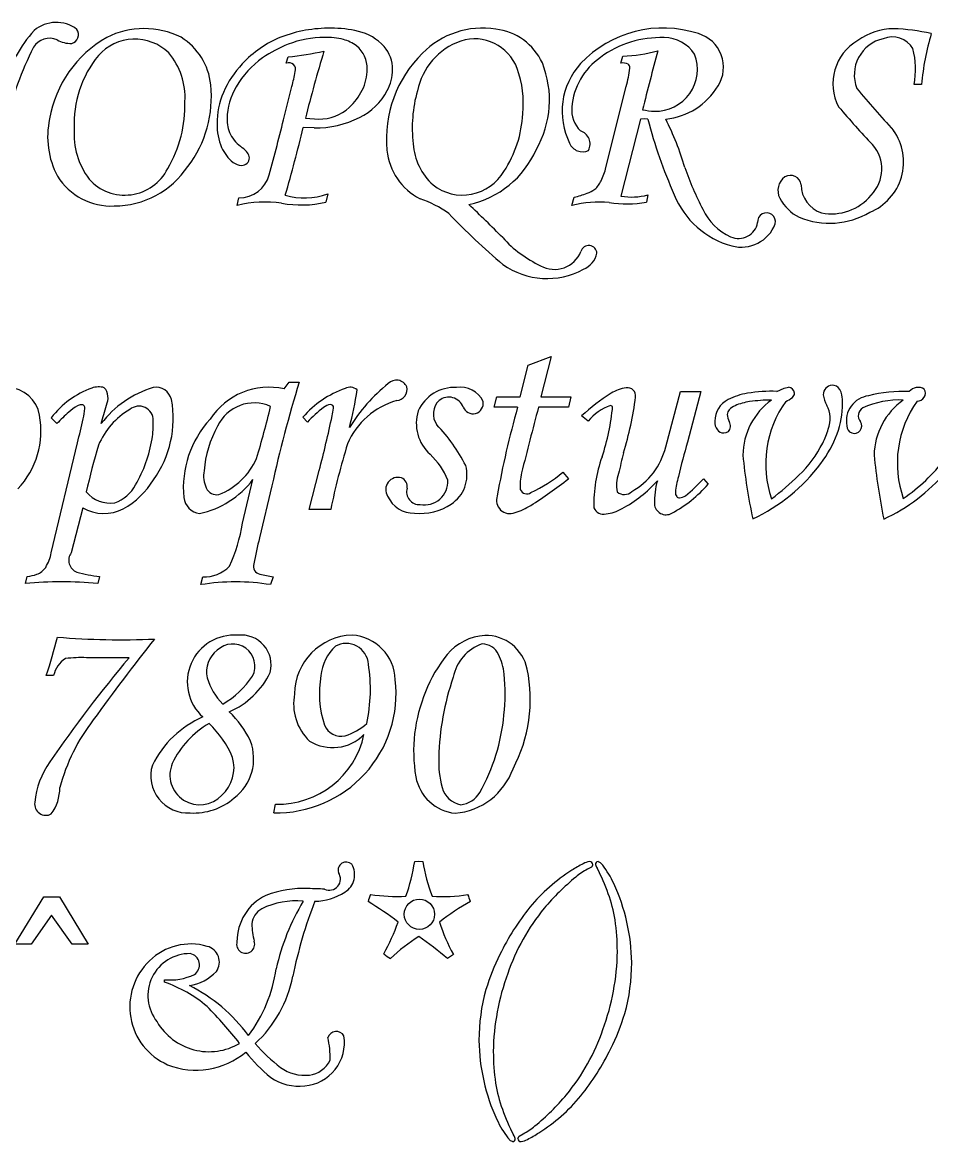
# Model space of a CAD drawing. Extents: x 0 to 16.6, y 0 to 4.
# Drawn here: x 8.82 to 11.976, y 0 to 3.882 of the extents above; entities that cross this region are included whole.
import ezdxf

# ---------------------------------------------------------------- set-up
doc = ezdxf.new("R2010")
doc.units = 0
doc.layers.add('WHITE', color=7, linetype='CONTINUOUS')

msp = doc.modelspace()

# ---------------------------------------------------------------- linework, layer by layer
at = {"layer": 'WHITE', "linetype": 'CONTINUOUS'}
for p, q in [((9.736492, 3.740157), (9.742525, 3.762778)), ((10.898188, 3.741163), (10.904723, 3.765291)), ((9.730012, 3.557509), (9.755818, 3.659877)), ((10.845909, 3.379232), (10.916285, 3.660231)), ((11.941689, 3.666766), (11.91555, 3.666766)), ((9.802846, 3.549641), (9.849093, 3.546625)), ((10.965547, 3.546625), (10.898188, 3.279701)), ((10.978617, 3.54763), (10.965547, 3.546625)), ((10.991184, 3.546625), (10.978617, 3.54763)), ((9.833007, 3.515961), (9.795306, 3.517469)), ((9.566083, 3.24753), (9.572116, 3.274172)), ((9.880259, 3.287242), (9.874227, 3.259091)), ((10.727779, 3.24753), (10.735319, 3.27568)), ((10.991687, 3.283723), (10.98666, 3.259091)), ((10.576221, 2.692916), (10.656147, 2.72358)), ((10.656147, 2.72358), (10.619954, 2.582829)), ((10.548071, 2.582829), (10.576221, 2.692916)), ((9.729203, 2.610979), (9.746797, 2.634605)), ((9.746797, 2.634605), (9.781482, 2.634605)), ((11.053353, 2.409397), (11.104539, 2.601931)), ((11.104539, 2.601931), (11.175919, 2.601931)), ((11.175919, 2.601931), (11.128667, 2.426495)), ((11.438821, 2.602434), (11.465086, 2.61299)), ((11.465086, 2.61299), (11.479539, 2.616509)), ((10.458091, 2.547139), (10.467139, 2.582829)), ((10.467139, 2.582829), (10.548071, 2.582829)), ((10.619954, 2.582829), (10.724009, 2.582829)), ((10.724009, 2.582829), (10.715966, 2.547139)), ((10.539525, 2.547139), (10.458091, 2.547139)), ((10.715966, 2.547139), (10.611911, 2.547139)), ((10.869284, 2.550155), (10.861744, 2.553674)), ((8.940497, 2.490839), (8.920892, 2.510946)), ((9.809632, 2.495363), (9.794049, 2.512957)), ((10.783828, 2.499384), (10.76171, 2.516978)), ((8.920892, 2.042447), (9.011878, 2.423982)), ((9.584911, 2.144613), (9.620624, 2.296301)), ((9.815665, 2.192749), (9.850852, 2.32797)), ((10.696864, 2.321938), (10.715966, 2.298814)), ((11.184465, 2.298814), (11.201053, 2.280215)), ((9.686744, 2.27518), (9.643538, 2.094367)), ((9.029974, 2.198278), (8.989833, 2.042436)), ((9.890564, 2.192749), (9.815665, 2.192749)), ((8.830913, 1.935376), (8.837447, 1.96051)), ((9.088285, 1.96051), (9.08175, 1.935376)), ((9.439659, 1.931857), (9.446194, 1.959505)), ((9.690497, 1.959505), (9.681951, 1.931857)), ((9.191335, 1.678435), (9.043465, 1.678435)), ((8.928935, 1.617108), (8.903299, 1.617108)), ((9.69301, 1.140566), (9.699043, 1.170224)), ((10.182119, 0.971749), (10.196194, 0.972252)), ((10.196194, 0.972252), (10.210269, 0.971749)), ((10.818682, 0.971749), (10.825971, 0.968607)), ((10.79539, 0.95227), (10.781817, 0.944604)), ((10.799914, 0.960187), (10.79539, 0.95227)), ((10.825971, 0.968607), (10.834768, 0.959182)), ((8.79472, 0.684718), (8.895256, 0.849597)), ((8.895256, 0.849597), (8.949043, 0.849597)), ((8.949043, 0.849597), (9.049076, 0.684718)), ((8.921898, 0.785254), (8.85102, 0.684718)), ((8.992776, 0.684718), (8.921898, 0.785254)), ((8.85102, 0.684718), (8.79472, 0.684718)), ((9.049076, 0.684718), (8.992776, 0.684718)), ((10.316335, 0.64953), (10.296228, 0.634953)), ((9.313486, 0.553518), (9.313486, 0.561561)), ((10.514642, 0.003208), (10.505846, 0.012634)), ((10.521931, 0.000067), (10.514642, 0.003208)), ((10.540699, 0.011126), (10.545224, 0.01942)), ((10.545224, 0.01942), (10.558796, 0.027211))]:
    msp.add_line(p, q, dxfattribs=at)
msp.add_circle((10.198457, 0.788523), 0.05253, dxfattribs=at)
for centre, radius, start, end in [((8.937927, 3.76362), 0.11857, 52.783573, 130.253494), ((9.155045, 3.580644), 0.401329, 137.046379, 167.817816), ((8.98303, 3.840113), 0.032089, -74.635723, 33.973118), ((9.242568, 3.573534), 0.287212, 63.417933, 116.788439), ((9.884119, 3.400297), 0.461565, 89.106336, 111.108518), ((9.897597, 3.48997), 0.371889, 76.159382, 90.967351), ((9.946571, 3.680951), 0.174748, 42.274069, 76.771062), ((10.416956, 3.569158), 0.29293, 80.876823, 135.270605), ((10.440858, 3.656708), 0.20293, 24.706317, 83.621747), ((11.044155, 3.468908), 0.393851, 71.810284, 136.623034), ((11.849591, 3.635862), 0.224465, 91.347805, 125.145885), ((11.816675, 3.135955), 0.724837, 77.353353, 87.814933), ((8.914453, 3.762559), 0.064564, 65.947982, 148.683018), ((9.311945, 3.479837), 0.402604, 119.5935, 170.386413), ((8.988884, 3.908819), 0.099684, -118.861456, -88.477634), ((9.21073, 3.655606), 0.168548, 45.758627, 138.661686), ((9.256515, 3.644072), 0.218723, 5.731814, 58.41047), ((9.855006, 3.48898), 0.368379, 111.85172, 137.438098), ((9.892604, 3.419653), 0.41453, 111.156178, 125.098892), ((9.869892, 3.481227), 0.348911, 90.11362, 111.32714), ((9.873269, 3.574834), 0.255336, 76.128202, 90.913074), ((9.90586, 3.704643), 0.1215, 52.071068, 76.37279), ((10.420382, 3.597112), 0.233891, 109.63099, 168.293128), ((10.390181, 3.667596), 0.15743, 20.449457, 107.896381), ((11.035504, 3.479704), 0.349725, 87.959137, 126.579981), ((11.048114, 3.703412), 0.125795, 32.80978, 90.070832), ((11.133421, 3.727213), 0.120661, -32.703409, 73.791345), ((11.806507, 3.6697), 0.172715, 119.913679, 207.836394), ((11.836854, 3.699943), 0.128916, 102.753091, 201.175709), ((11.84015, 3.749271), 0.082743, 30.479563, 112.567142), ((12.790915, 3.596098), 0.852161, 163.143285, 175.243117), ((9.805906, 3.309558), 1.064337, 152.796762, 167.803159), ((9.372038, 3.530677), 0.372396, 140.622962, 182.729163), ((9.146834, 3.622022), 0.238237, -3.489001, 40.376893), ((9.669628, 4.611254), 0.851602, -85.089482, -76.585824), ((14.830537, 2.288189), 5.183526, 163.240493, 165.915184), ((9.918856, 3.724055), 0.098214, -2.337087, 51.090024), ((9.981674, 3.718189), 0.123787, 0.163276, 40.449632), ((10.504381, 3.476048), 0.420593, 134.640802, 185.123876), ((10.886751, 4.28996), 0.524977, -88.038187, -74.57625), ((19.787771, 1.392817), 9.081815, 164.73514, 166.068962), ((11.018626, 3.719198), 0.145006, -91.905477, 21.17435), ((11.642663, 3.720102), 0.278051, -11.05911, 14.823982), ((9.828377, 3.504807), 0.33812, 136.361263, 156.594844), ((9.829441, 3.506663), 0.307028, 124.79134, 150.367753), ((9.745358, 3.718401), 0.023493, -17.68201, 112.170722), ((10.304669, 3.613001), 0.345351, -29.970649, 21.848922), ((10.940626, 3.573448), 0.246851, 137.756044, 206.601319), ((10.95954, 3.569154), 0.232752, 124.685657, 175.432986), ((10.903823, 3.697035), 0.044486, 64.362227, 97.276689), ((10.913757, 3.724588), 0.015631, -3.740724, 53.425502), ((9.085065, 3.842574), 0.695189, -15.23639, -10.887484), ((9.852679, 3.719527), 0.16431, -26.155317, 0.182303), ((9.947786, 3.719793), 0.157679, -28.05326, -0.454537), ((10.215335, 3.60285), 0.343879, -6.225478, 20.379058), ((10.459742, 3.787455), 0.473938, -15.571539, -7.747046), ((9.080419, 3.623478), 0.396007, -37.490236, 6.151989), ((9.751377, 3.54454), 0.220519, 148.893327, 178.93572), ((11.029251, 3.785114), 0.23972, -84.190325, -30.896263), ((14.667762, 6.111992), 3.841081, -140.20186, -137.31094), ((9.774937, 3.530896), 0.278727, 157.152785, 180.176578), ((9.809716, 3.742728), 0.213109, -46.962294, -26.662464), ((9.898078, 3.744543), 0.213192, -64.144134, -27.640741), ((10.649411, 3.516011), 0.475754, 164.322614, 186.649005), ((8.954396, 3.594381), 0.430434, -30.623242, 1.749627), ((9.849389, 3.705454), 0.15883, -90.106897, -48.246305), ((10.831276, 3.578931), 0.104118, 175.176414, 224.843087), ((11.018503, 3.779747), 0.205528, -102.765992, -91.309889), ((13.597868, 5.223024), 2.539558, -139.953542, -135.976608), ((9.195869, 3.484632), 0.287731, 167.466357, 208.124532), ((9.653667, 3.545687), 0.122807, 178.624293, 205.100277), ((3.729394, 5.015749), 6.175264, -15.617503, -13.65896), ((9.838423, 3.851044), 0.335126, -90.925939, -62.906672), ((10.157187, 3.585167), 0.400478, -33.258452, -2.806301), ((12.705261, 3.999036), 1.772776, -165.214622, -156.230212), ((10.168986, 3.099055), 0.991319, 16.394328, 26.839293), ((9.265737, 3.497091), 0.266145, 176.584765, 216.454986), ((9.693081, 3.52552), 0.196922, 178.685821, 202.962085), ((4.320424, 4.845534), 5.633657, -16.105515, -13.635104), ((10.743216, 3.459958), 0.047726, -27.074358, 72.645068), ((11.690347, 3.398416), 0.188857, -67.786689, 35.343364), ((9.662486, 3.559691), 0.137025, -151.158726, -125.10948), ((10.387592, 3.474805), 0.211192, -176.231565, -132.190754), ((10.764367, 3.481397), 0.048151, -157.426126, -63.685728), ((11.673897, 3.37328), 0.129558, -44.276522, 40.927322), ((9.637145, 3.503654), 0.136898, -156.331347, -128.454918), ((9.537788, 3.381607), 0.080377, 36.797101, 55.185254), ((9.578108, 3.41145), 0.030216, 1.81884, 37.278259), ((10.298998, 3.461595), 0.214776, -173.822868, -117.275569), ((10.301808, 3.573463), 0.330012, -78.097802, -23.763948), ((9.138734, 3.553088), 0.30757, -89.893123, -33.694733), ((9.582226, 3.436155), 0.049896, -127.272472, -91.219592), ((9.5817, 3.412877), 0.026613, -91.154727, -1.007121), ((10.632775, 3.429311), 0.218938, -26.065192, -13.222675), ((12.028088, 3.685077), 0.958331, -161.364827, -151.910905), ((9.128466, 3.464491), 0.21924, -148.211454, -87.165517), ((9.176009, 3.449351), 0.166279, -138.398012, -26.513551), ((9.575738, 3.37803), 0.103921, -91.997632, -13.777115), ((10.348219, 3.449909), 0.166768, -127.908641, -30.392511), ((11.501322, 3.298964), 0.058427, 125.550859, 207.598576), ((11.485985, 3.313608), 0.037804, 7.909802, 119.531116), ((10.748812, 3.383258), 0.098986, -71.06199, -53.851126), ((10.742522, 3.374832), 0.096418, -47.868221, -25.639138), ((11.627151, 3.319887), 0.103727, -179.405187, -108.46679), ((9.799652, 3.511692), 0.238485, -106.235925, -70.245304), ((10.084315, 2.924115), 0.365563, 53.773404, 71.456639), ((10.636593, 3.680108), 0.416304, -76.281651, -69.712643), ((10.935964, 3.490352), 0.214011, -100.166697, -74.907669), ((11.360689, 3.396427), 0.299525, -158.056171, -104.981262), ((11.584924, 3.343832), 0.153306, -152.015706, -116.325262), ((11.628701, 3.397672), 0.1795, -101.050951, -39.775333), ((9.665239, 2.823899), 0.43508, 82.727169, 103.173545), ((9.789158, 3.60298), 0.354255, -101.205283, -76.105495), ((7.339508, 0.029157), 4.422719, 44.616434, 46.75017), ((10.823235, 2.850733), 0.408117, 85.235221, 103.526319), ((10.917381, 3.612354), 0.359991, -99.634086, -78.904499), ((11.357804, 3.314972), 0.193042, -155.151992, -114.123774), ((11.62227, 3.458689), 0.273371, -112.662926, -59.322465), ((12.174075, 5.025447), 2.602698, -136.047393, -130.367661), ((11.306818, 3.199402), 0.066732, -114.726051, -10.137186), ((11.403509, 3.190457), 0.031127, -13.184171, 185.161177), ((11.316134, 3.22892), 0.126193, -105.099284, -21.16457), ((10.795093, 3.413301), 0.414327, -137.892579, -115.120697), ((10.786493, 3.079744), 0.028285, 3.217052, 164.153107), ((10.667797, 3.123742), 0.098414, -119.59071, -21.628441), ((10.737452, 3.098898), 0.079252, -67.550207, -12.806537), ((10.641589, 3.259779), 0.265939, -125.18951, -61.688102), ((10.118635, 2.601728), 0.039447, 24.400294, 136.140948), ((8.767796, 2.50245), 0.113088, 8.651716, 88.584052), ((9.165124, 2.324676), 0.307157, 109.745626, 142.668023), ((9.08531, 2.54248), 0.07521, 75.075283, 108.574835), ((9.382456, 2.267046), 0.365235, 107.249477, 142.212483), ((9.062652, 2.579403), 0.055177, -26.777626, 40.385029), ((9.283041, 2.559442), 0.057108, 14.545429, 98.954918), ((9.676478, 2.373077), 0.243675, 77.503772, 147.028911), ((14.06996, 1.312034), 4.487787, 162.860183, 167.607072), ((10.060207, 2.279424), 0.354087, 109.735347, 138.735549), ((9.957651, 2.579261), 0.037528, 49.444731, 116.954615), ((10.458003, 2.167761), 0.589985, 128.5667, 148.416138), ((9.042863, 2.73055), 0.94718, -15.541649, -7.447758), ((10.116504, 2.609138), 0.039078, -85.482947, 13.143637), ((10.320785, 2.477093), 0.139047, 87.483061, 155.461503), ((10.340557, 2.529953), 0.087132, 25.070359, 99.023698), ((10.935626, 2.478305), 0.13763, 98.10427, 121.580738), ((10.920822, 2.586619), 0.028316, -8.296637, 99.346329), ((11.424189, 2.049916), 0.552712, 88.482999, 99.053427), ((11.478219, 2.594039), 0.022509, 4.740588, 86.639966), ((11.632418, 2.591345), 0.03224, 92.796012, 180.840594), ((11.63131, 2.592475), 0.031075, 32.605873, 90.857102), ((11.613968, 2.58109), 0.05182, 9.821701, 32.877316), ((11.877585, 2.110547), 0.491338, 87.528233, 104.176778), ((11.929482, 2.576333), 0.039658, 57.302474, 140.742355), ((11.927496, 2.59589), 0.027182, -93.325412, 30.547976), ((8.979332, 2.508955), 0.364794, -35.78968, 10.236716), ((10.19024, 2.317964), 0.261928, 105.650225, 157.070392), ((10.313337, 2.523487), 0.066245, 134.056888, 214.450233), ((10.30021, 2.528608), 0.053759, 21.255952, 127.785554), ((10.384049, 2.560606), 0.035981, -159.657204, 10.030828), ((11.216832, 2.03238), 0.664809, 122.100384, 133.203368), ((9.704226, 2.747867), 1.25555, -16.607927, -7.566825), ((11.307977, 2.498429), 0.084305, 116.739119, 179.692249), ((11.372455, 2.374822), 0.223712, 99.06278, 117.243425), ((11.368755, 2.380137), 0.188011, 97.313802, 113.412329), ((11.561406, 2.377548), 0.240227, 125.846592, 179.208297), ((11.424907, 2.003905), 0.568384, 90.421593, 98.100114), ((11.773495, 2.350814), 0.373064, 144.44434, 198.985685), ((11.442931, 2.640973), 0.078063, -69.720205, -50.117949), ((11.480443, 2.59695), 0.020236, -51.696648, -2.976682), ((11.695986, 2.602516), 0.096509, -173.070175, -149.595997), ((11.521358, 2.562854), 0.146199, -0.839625, 10.672757), ((11.768833, 2.499226), 0.088457, 97.525295, 190.338775), ((11.866791, 2.256165), 0.316312, 87.939383, 114.16373), ((12.017826, 2.375539), 0.241267, 125.371047, 178.652655), ((12.229029, 2.353627), 0.371692, 144.635471, 199.271472), ((9.381802, 2.073028), 0.607714, 131.189523, 136.566497), ((9.088688, 2.411927), 0.15967, 118.96015, 132.123781), ((9.026975, 2.524141), 0.031608, 93.67843, 119.573989), ((9.026326, 2.544433), 0.011335, -9.232256, 96.98565), ((8.765427, 2.573055), 0.273785, -13.977547, -6.383498), ((9.32957, 2.309256), 0.267517, 120.701107, 156.534132), ((7.840915, 2.881169), 1.312294, -17.303987, -14.412183), ((9.225049, 2.501322), 0.049685, -0.24119, 130.188913), ((9.625017, 2.421705), 0.140502, 66.095128, 154.897773), ((6.41155, 3.33391), 3.363005, -16.658761, -13.476832), ((10.157326, 2.168274), 0.477365, 127.619861, 136.749026), ((9.897327, 2.507035), 0.050338, 99.456658, 128.583835), ((9.890044, 2.546495), 0.010243, -10.515623, 95.536517), ((9.701423, 2.562945), 0.199534, -13.318861, -5.267756), ((10.332869, 2.491617), 0.145157, 162.676693, 227.866513), ((13.36854, 1.733498), 2.943695, 163.954464, 170.092705), ((22.587298, -0.659375), 12.397242, 165.010186, 166.096156), ((10.932446, 2.369146), 0.197609, 110.964557, 138.77102), ((10.109898, 2.617764), 0.762389, -18.575237, -5.087683), ((11.291342, 2.521561), 0.024441, 136.235045, 178.960696), ((11.319807, 2.494047), 0.064031, 113.720634, 136.073292), ((11.530313, 2.508056), 0.094216, 3.900021, 28.958582), ((11.360523, 2.561288), 0.307019, -20.250169, -0.107622), ((11.75361, 2.51766), 0.031626, 121.023314, 220.643825), ((8.59357, 2.464789), 0.291205, -43.478909, 10.821249), ((5.213845, 3.348135), 3.908851, -13.675681, -12.42765), ((8.888922, 2.493464), 0.385889, -8.346123, 1.135719), ((9.730274, 2.267617), 0.351225, 137.325492, 185.463158), ((5.337918, 3.49599), 4.661636, -14.51066, -12.123213), ((9.836844, 2.078886), 0.586279, 26.99708, 43.981492), ((11.269031, 2.49651), 0.045419, 177.006877, 216.92542), ((11.338702, 2.53053), 0.072302, -173.228303, -153.59702), ((11.222785, 2.476249), 0.055738, 2.596635, 23.392598), ((11.467505, 2.51637), 0.156818, -16.573451, -0.696131), ((11.707851, 2.482749), 0.026045, 178.676395, 393.328502), ((9.827919, 2.297673), 0.377772, 150.914893, 175.585274), ((11.254816, 2.485763), 0.027599, -143.180274, -89.949829), ((11.256053, 2.48062), 0.022489, -93.092046, -4.708941), ((11.271997, 2.596101), 0.402128, -37.356997, -20.538155), ((11.353492, 2.549656), 0.275589, -27.339934, -16.444951), ((11.836004, 1.614322), 2.866162, 163.761991, 167.112714), ((8.816044, 2.511468), 0.460665, -30.426668, -9.246026), ((12.28186, 1.698928), 2.441752, 162.82364, 168.331994), ((10.816613, 2.467727), 0.24382, -60.678283, -13.841332), ((15.210936, 1.296969), 4.235651, 164.533723, 166.20986), ((11.22589, 2.611799), 0.417492, -46.056853, -26.873021), ((9.414554, 2.466768), 0.239358, -68.42951, -23.889504), ((10.069326, 2.204284), 0.244739, 21.577123, 47.239392), ((11.261959, 2.216209), 0.457775, 159.716316, 182.163566), ((14.244404, 1.518989), 3.448556, 165.387282, 166.622485), ((13.156616, 2.556014), 1.843752, -174.548973, -167.599334), ((14.057615, 2.614409), 2.292878, -174.162644, -168.558367), ((11.532204, 2.739104), 0.614741, -55.752153, -37.112039), ((10.24301, 2.312584), 0.120669, -56.996525, 15.594789), ((11.094916, 2.721209), 0.618848, -65.058596, -36.615845), ((9.032824, 2.442597), 0.283493, -60.882812, -31.228412), ((9.366399, 2.490778), 0.320081, -77.525237, -37.415258), ((9.546863, 2.308175), 0.097383, 169.002951, 204.887072), ((10.124087, 2.261587), 0.042488, 73.730047, 212.567674), ((10.123647, 2.272003), 0.032784, -10.307827, 67.882378), ((10.216018, 2.289443), 0.081043, -100.604629, 3.426946), ((10.71434, 2.277082), 0.166567, 165.211516, 185.362129), ((9.543854, 3.821708), 1.921732, -57.195515, -52.415928), ((10.3685, 2.714514), 0.5118, -64.880709, -50.089692), ((10.990961, 2.278077), 0.1087, 159.092475, 192.966739), ((10.691968, 2.587928), 0.44504, -61.849257, -41.630163), ((11.284028, 2.217015), 0.270114, 163.820992, 181.045596), ((11.427197, 2.214917), 0.342329, 164.464296, 173.685587), ((10.740255, 2.714479), 0.608358, -51.178767, -43.098598), ((10.870953, 2.963471), 0.917084, -53.167478, -45.336844), ((11.554153, 2.72148), 0.617539, -65.493812, -40.254065), ((9.124393, 2.321664), 0.106858, -140.416083, -80.803527), ((9.098648, 2.338343), 0.129452, -70.682273, -27.698328), ((9.495573, 2.284441), 0.040868, -155.037858, -80.165716), ((10.198228, 2.253783), 0.044092, 163.729714, 273.738773), ((10.571498, 2.271962), 0.025258, -155.569831, -55.618379), ((10.909724, 2.282438), 0.037898, -130.65569, -46.072387), ((10.85705, 2.582978), 0.458261, -61.644317, -41.351507), ((11.107994, 2.251109), 0.021099, 176.036449, 218.44647), ((9.444115, 2.241576), 0.0639, -173.351901, -97.712014), ((10.178072, 2.278575), 0.098242, -156.063437, -87.851007), ((10.512289, 2.224413), 0.046242, 160.335249, 292.968034), ((11.101911, 2.246307), 0.01335, -141.462717, -91.667386), ((11.098567, 2.271423), 0.038573, -85.606277, -53.281632), ((9.103456, 2.32626), 0.147577, -119.862712, -62.861918), ((10.204181, 2.364189), 0.18515, -96.956863, -55.618023), ((10.462395, 2.405765), 0.234008, -73.122558, -58.403785), ((10.837694, 2.211551), 0.035503, -159.171405, -75.847504), ((10.825448, 2.33334), 0.157611, -82.370187, -60.968636), ((11.054575, 2.21511), 0.040728, -175.742758, -60.390254), ((8.983539, 2.248695), 0.610313, -24.424619, -9.819136), ((10.95058, 1.758157), 1.349591, 165.574556, 169.517437), ((8.761203, 2.075328), 0.16304, -30.804459, -11.634752), ((9.024463, 2.016384), 0.043335, 143.045581, 249.721029), ((8.851506, 2.02382), 0.059133, -71.329473, -32.746808), ((9.45488, 2.073496), 0.114322, -94.357437, -42.451491), ((9.649079, 1.995174), 0.026949, 161.562559, 261.170241), ((8.956331, 0.73059), 1.211296, 84.056882, 95.943118), ((8.825649, 2.092204), 0.132221, -84.880474, -70.200613), ((9.127155, 2.373553), 0.414868, -106.483163, -95.376062), ((9.560805, 1.17853), 0.763006, 80.864214, 99.135786), ((9.743881, 2.347849), 0.391997, -104.619377, -97.827153), ((7.313771, 2.152718), 1.677342, -18.621874, -13.898535), ((9.162662, 4.430917), 2.690166, -94.704881, -87.514946), ((9.555555, 1.594189), 0.162686, 85.425626, 228.238066), ((9.580245, 1.653385), 0.103637, -14.743667, 96.490682), ((9.971472, 1.55078), 0.206207, 91.887165, 179.273346), ((9.954401, 1.596585), 0.16062, 2.01422, 86.330579), ((10.437889, 1.569818), 0.186447, 93.835705, 140.037355), ((10.428183, 1.607803), 0.14807, 12.168327, 91.070466), ((14.782281, -2.649835), 7.041465, 141.399066, 144.263407), ((9.550228, 1.648698), 0.077335, -26.11894, 133.701506), ((10.011118, 1.603651), 0.154819, 132.404682, 175.323035), ((9.944633, 1.650777), 0.077154, 3.901446, 119.437875), ((10.465115, 1.582491), 0.151742, 108.738481, 169.362658), ((10.416714, 1.664789), 0.061401, 23.944814, 90.322987), ((12.584148, -1.191736), 4.443992, 139.770255, 145.63339), ((9.021695, 1.59577), 0.095182, 123.096804, 167.045294), ((9.024981, 1.213592), 0.46521, 87.722924, 96.822159), ((9.552852, 1.630194), 0.093164, 126.990517, 193.126182), ((10.666222, 1.387787), 0.478426, 140.891907, 158.891302), ((10.309106, 1.604522), 0.184561, 5.414081, 27.488376), ((9.474046, 1.568964), 0.554441, -12.313792, 9.034436), ((10.066137, 1.535177), 0.517318, -27.873676, 11.579185), ((9.661107, 1.664763), 0.206641, -164.354934, -134.579382), ((9.344448, 1.804545), 0.33437, -59.11888, -34.604604), ((9.427789, 1.748386), 0.28032, -66.69585, -25.657593), ((9.702799, 1.555243), 0.414793, -91.352278, 6.504286), ((10.194228, 1.554358), 0.343047, 169.601751, 198.682644), ((11.179572, 1.310907), 0.914082, 160.867509, 178.605515), ((9.851167, 1.556483), 0.645007, -6.803128, 5.824191), ((9.940836, 1.518633), 0.178964, 168.799352, 226.310798), ((10.709273, 1.354549), 0.530785, 157.217539, 189.654334), ((9.305449, 1.245916), 0.338282, 25.097875, 46.410953), ((9.826529, 1.539136), 0.66772, -29.449869, -5.074399), ((9.586968, 1.059229), 0.658485, 142.202016, 165.136874), ((9.58716, 1.149419), 0.352405, 113.4007, 153.584104), ((9.624693, 1.177544), 0.314084, 119.755134, 154.653741), ((9.22151, 1.192767), 0.356988, 23.09762, 46.15155), ((9.926405, 1.467896), 0.061763, -157.71171, -76.551311), ((9.884596, 1.592945), 0.193454, -73.119829, -47.323044), ((9.706852, 1.476273), 0.306149, -91.461655, -12.116294), ((9.897343, 1.519653), 0.153074, -121.563571, -44.682785), ((9.4532, 1.327938), 0.170086, -53.114427, 21.185093), ((9.427242, 1.296961), 0.127772, -48.136758, 16.295618), ((10.591682, 1.317362), 0.326303, 177.226212, 195.850049), ((9.150247, 1.148524), 0.288536, 144.314923, 174.392446), ((9.395309, 1.269122), 0.129193, 163.322475, 273.270558), ((9.436092, 1.271568), 0.103474, 156.999691, 317.606851), ((10.303062, 1.372321), 0.234107, -85.072702, -19.72227), ((10.338318, 1.293128), 0.154792, -169.731358, -95.616187), ((8.795335, 1.227713), 0.155182, -36.041967, 0.15664), ((10.356299, 1.248568), 0.081103, -165.485467, -100.144014), ((10.332477, 1.256379), 0.088163, -83.788898, -31.096984), ((8.90233, 1.171424), 0.039594, 172.31481, 297.825895), ((9.415379, 1.353558), 0.213797, -93.405516, -49.125488), ((9.501489, 1.077815), 0.688845, -19.215065, -8.857422), ((10.900897, 1.091305), 0.7009, -170.17873, -159.958436), ((10.796971, 0.911207), 0.06052, 97.227134, 119.834709), ((10.790484, 0.961754), 0.009559, -9.43257, 96.76813), ((10.818456, 0.963194), 0.008558, 88.490239, 193.527773), ((9.88533, 0.910882), 0.039007, -114.632777, 34.88444), ((9.944214, 0.941451), 0.028126, 46.571674, 197.079134), ((9.904011, 0.925489), 0.069777, -59.1639, 31.432736), ((11.055697, 0.421088), 0.614892, 122.255927, 140.377456), ((10.963214, 0.576764), 0.43391, 116.905176, 122.899506), ((10.865821, 0.774359), 0.189842, 116.263089, 130.993962), ((10.839345, 0.965587), 0.029537, -171.443808, -144.953373), ((10.252134, 0.650786), 0.636954, 19.142152, 27.878651), ((10.555735, 0.748371), 0.349715, 24.839596, 37.071346), ((11.310409, 0.231797), 0.891229, 129.685975, 139.61909), ((10.26898, 0.614073), 0.666359, 0.585057, 24.961089), ((9.794435, 0.52279), 0.355333, 87.037845, 111.234361), ((9.794678, -0.294279), 1.172067, 86.360841, 89.114223), ((9.835384, 1.022449), 0.188434, -90.034783, -56.357447), ((10.226348, 0.774803), 0.214018, 157.374312, 164.358401), ((10.123725, 1.534921), 0.684398, -97.97243, -87.635736), ((10.279637, 1.373594), 0.523811, -94.072093, -80.387475), ((10.169559, 0.774803), 0.214018, 15.641599, 22.625688), ((10.413679, 0.696387), 0.469492, 8.918098, 20.349564), ((9.742917, 0.694056), 0.17759, 115.758909, 180.310363), ((9.772062, 0.552343), 0.28265, 85.231814, 115.328011), ((10.461704, 0.430147), 0.779013, 148.772665, 167.435129), ((11.40693, 0.232061), 1.682993, 159.042921, 168.296696), ((9.415343, -0.172407), 1.172933, 52.78058, 58.953938), ((10.724732, 0.18886), 0.732215, 118.473123, 128.533751), ((9.686103, 0.747514), 0.069708, 120.098966, 173.664589), ((11.261183, 0.265977), 0.872166, 141.137446, 153.944907), ((11.196927, 0.344825), 0.731664, 140.604082, 161.009304), ((9.888066, 0.761299), 0.271314, -178.713092, -165.831728), ((9.287775, 1.070128), 0.892079, -27.984047, -20.231895), ((10.837603, 0.937816), 0.595676, -162.795774, -151.055347), ((10.198864, 0.664251), 0.686694, -0.43132, 8.788458), ((10.517974, 0.195355), 0.607849, 121.907379, 133.680507), ((9.272846, -0.595107), 1.600112, 50.240311, 54.734466), ((9.404729, 0.481668), 0.203869, 73.703616, 134.471006), ((9.447628, 0.622553), 0.05663, -34.812875, 75.365383), ((9.595449, 0.684653), 0.031279, 164.345619, 379.102429), ((9.412638, 0.467734), 0.219391, 133.395828, 246.324385), ((9.402127, 0.506309), 0.145883, 89.637376, 218.440628), ((9.395537, 0.613095), 0.039809, -56.555066, 79.121933), ((10.152821, 0.733193), 0.112418, -133.420913, -119.086762), ((11.156436, 0.309821), 0.758835, 153.444991, 163.332061), ((10.077031, 0.669014), 0.808569, -20.269508, -0.703843), ((9.375135, 0.704681), 0.165102, -81.356508, -43.888369), ((9.201568, 0.671635), 0.504943, -36.960802, -8.199858), ((11.263582, 0.302802), 0.808569, 159.730492, 179.296157), ((10.298064, 0.617898), 0.637247, -15.835064, 0.267945), ((9.333638, 0.751508), 0.191012, -96.055945, -63.964909), ((9.150244, 0.095551), 0.486192, 50.216526, 70.381377), ((9.339472, 0.654886), 0.427286, -47.495867, -10.987806), ((9.14508, 0.03206), 0.569596, 36.145473, 63.419592), ((11.041662, 0.353715), 0.636358, 164.15411, 180.250039), ((8.335748, -0.636442), 1.577774, 38.274792, 44.486733), ((10.186163, 0.661398), 0.756855, -26.591522, -16.691705), ((9.468284, 0.520733), 0.20881, -149.773272, -59.463355), ((10.143687, 0.626991), 0.731664, -39.395918, -18.990696), ((9.787936, 0.343205), 0.150257, -85.193288, 8.872919), ((9.528874, 0.284523), 0.360127, -0.359319, 12.282918), ((9.909714, 0.351698), 0.030455, 28.824911, 161.9464), ((11.071633, 0.357742), 0.666359, -179.414943, -155.038911), ((9.423928, 0.511419), 0.264031, -112.112501, -49.474877), ((10.041463, 0.662463), 0.56799, -141.737053, -129.214742), ((10.095849, 0.74965), 0.621804, -138.776154, -127.619255), ((11.141749, 0.307565), 0.686694, 179.56868, 188.788458), ((10.072723, 0.709397), 0.879817, -38.784726, -26.07981), ((9.80469, 0.324286), 0.094197, -82.807373, -26.493887), ((9.800631, 0.374443), 0.144485, -125.712643, -83.701004), ((9.780756, 0.368564), 0.1762, -123.946373, -83.557534), ((10.926934, 0.275429), 0.469492, -171.081902, -159.650436), ((10.030204, 0.740018), 0.891229, -50.314025, -40.38091), ((10.291542, 0.544129), 0.605779, -57.940988, -39.564196), ((11.088479, 0.32103), 0.636954, -160.857848, -152.121349), ((10.784878, 0.223445), 0.349715, -155.160404, -142.928654), ((10.474792, 0.197457), 0.189842, -63.736911, -49.006038), ((10.522157, 0.008621), 0.008558, -91.509761, 13.527773), ((10.501268, 0.006228), 0.029537, 8.556192, 35.046627), ((10.550129, 0.009559), 0.009559, 170.56743, 276.76813), ((10.543591, 0.059395), 0.059822, -82.638916, -59.724699), ((10.375618, 0.391753), 0.432121, -62.708829, -56.664547)]:
    msp.add_arc(centre, radius, start, end, dxfattribs=at)

doc.saveas('drawing.dxf')
